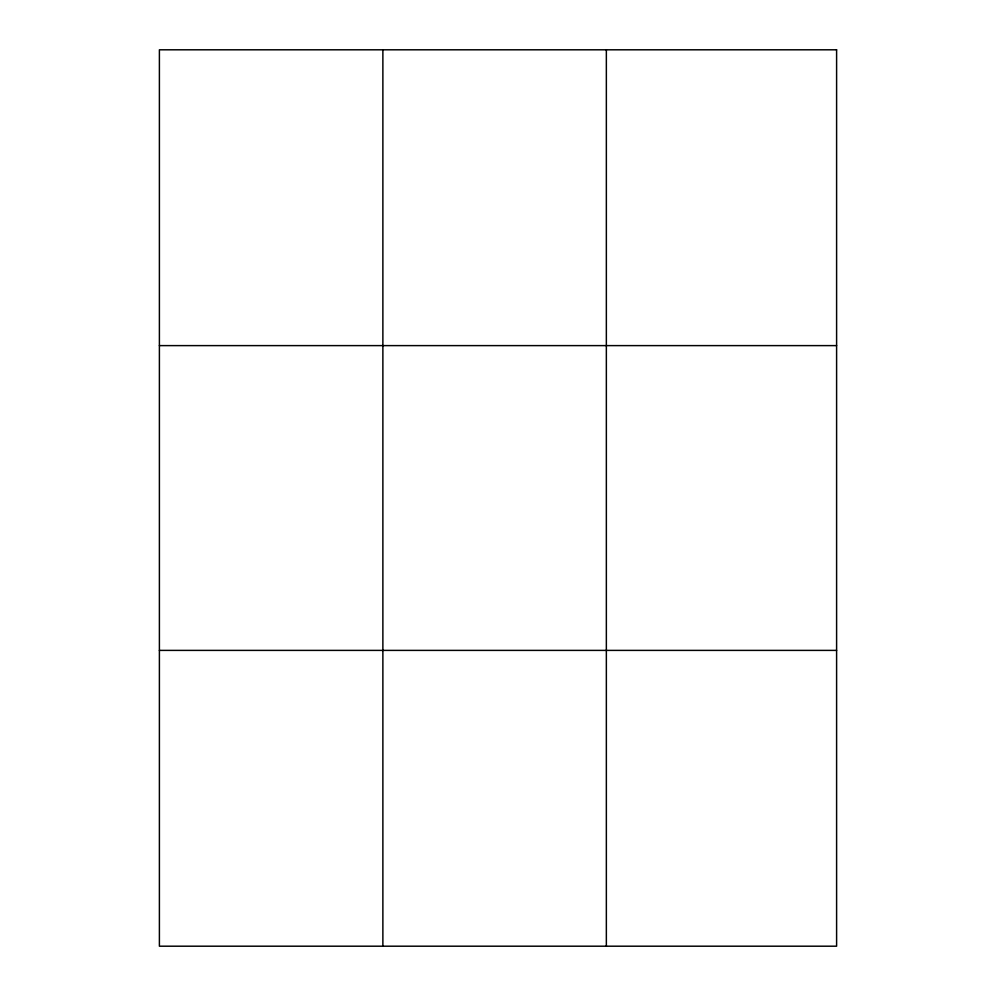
<?xml version="1.0" encoding="UTF-8"?>
<svg xmlns="http://www.w3.org/2000/svg" width="996" height="996" viewBox="0 0 996 996"><rect width="100%" height="100%" fill="white"/><g stroke="black" fill="none" stroke-linecap="round" stroke-linejoin="round"><path stroke-width="1.49" d="M382.875 49.8L382.875 946.2M606.352 49.8L606.352 946.2M159.397 345.612L836.603 345.612M159.397 650.388L836.603 650.388M836.603 49.8L836.603 946.2L159.397 946.2L159.397 49.8L836.603 49.8"/></g></svg>
